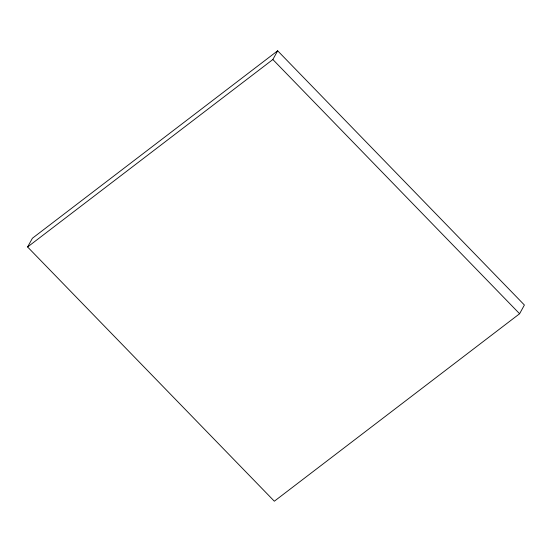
<?xml version="1.0" encoding="UTF-8"?>
<svg xmlns="http://www.w3.org/2000/svg" width="552" height="552" viewBox="0 0 552 552"><rect width="100%" height="100%" fill="white"/><g stroke="black" fill="none" stroke-linecap="round" stroke-linejoin="round"><path stroke-width="0.83" d="M27.6 246.979L32.395 238.257L277.663 50.791L524.4 305.021L519.604 313.743L274.337 501.209L27.6 246.979L272.86 59.519L277.663 50.791M272.86 59.519L519.604 313.743"/></g></svg>
